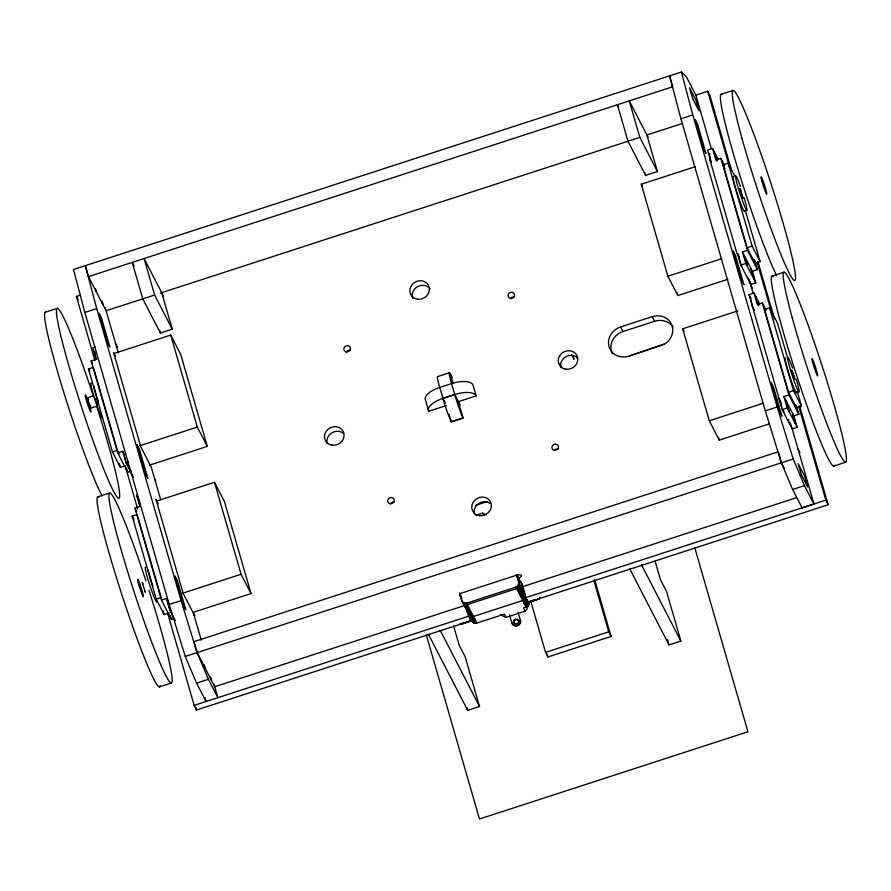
<?xml version="1.0" encoding="UTF-8"?>
<svg xmlns="http://www.w3.org/2000/svg" width="891" height="891" viewBox="0 0 891 891"><rect width="100%" height="100%" fill="white"/><g stroke="black" fill="none" stroke-linecap="round" stroke-linejoin="round"><path stroke-width="1.34" d="M459.589 593.005C460.658 596.279 460.948 604.766 466.606 603.151L515.844 587.147C521.346 585.175 517.192 578.059 516.29 574.584M467.619 610.29C467.686 613.331 469.746 617.831 473.489 616.483L522.727 600.489L525.066 598.618L525.456 595.823M500.397 614.768L506.01 617.43L525.144 611.204L523.451 607.918L527.851 605.991L528.853 602.394M529.488 602.038L527.049 608.898L525.144 611.204M524.42 603.775L539.077 598.941L539.935 597.471M664.575 344.049L629.046 356.133A16.651 15.147 -27.3 0 1 609.043 346.666A16.651 15.147 -27.3 0 1 620.615 326.93L652.201 316.673A16.651 15.147 -27.3 0 1 671.524 324.279A16.651 15.147 -27.3 0 1 664.575 344.049L629.046 356.133M524.175 603.285L539.077 598.941M711.285 148.619L695.86 95.203L686.36 76.793L681.415 72.004L73.474 269.494L84.845 312.451L169.223 604.477L185.261 656.455L196.543 683.13L206.044 701.529L204.885 697.53M214.018 684.299L217.883 697.686L208.383 679.276L197.111 652.613L181.062 600.634L96.696 308.598L85.324 265.641L88.443 276.622L672.705 86.761L669.542 75.813L680.936 118.815L765.313 410.84L781.362 462.819L792.634 489.493L802.134 507.903L813.984 504.05L791.108 425.141M94.903 360.565L76.437 296.413L80.413 295.121M695.771 95.159L707.677 91.294L710.06 95.894L731.678 170.716M45.307 312.24L57.18 308.386M721.209 94.268L733.081 90.414M84.845 312.451L96.696 308.598M680.936 118.815L692.786 114.961L681.415 72.004M172.442 329.559L154.633 295.044L106.062 310.747L88.443 276.622M160.257 293.139L639.827 137.381L657.647 171.896M646.699 135.064L682.395 123.47M95.292 347.022L92.809 347.835L96.128 359.329L91.149 360.944L117.723 452.929L127.703 472.241L131.434 471.038M718.202 159.355L712.588 148.485L707.621 150.111L710.94 161.605M114.237 353.449L170.727 335.083L180.706 354.406L207.28 446.391L149.476 465.169M727.78 279.306L677.862 295.534L667.882 276.21L641.308 184.225L695.169 166.728M724.628 165.615L720.886 158.375L715.907 159.99L712.588 148.485M125.419 465.837L120.441 467.452L112.433 451.926L88.465 368.974L93.432 367.359L117.022 448.986M745.288 210.298L760.123 261.642L755.145 263.257L747.137 247.731L723.169 164.779L728.136 163.164L734.919 176.307M97.108 406.107L90.771 408.111L88.955 403.601L87.452 397.809L93.666 395.782M112.433 451.926L117.4 450.3L119.249 453.887M747.137 247.731L752.104 246.116L760.123 261.642M117.723 452.929L122.702 451.303L124.573 454.933M139.497 445.845L197.301 427.067L207.28 446.391M667.882 276.21L721.743 258.702M742.481 251.964L747.46 250.349L757.428 269.672L752.461 271.287L742.481 251.964L745.812 263.469L755.78 282.781L750.812 284.407L740.833 265.084L737.514 253.579L739.385 257.209M122.702 451.303L126.021 462.808L128.516 461.995M740.833 265.084L745.812 263.469M437.425 376.67L449.264 372.828M772.052 276.076L783.924 272.212M97.776 496.877L109.66 493.024M612.395 353.727A16.651 15.147 -27.3 0 1 622.987 331.53L654.573 321.272A16.651 15.147 -27.3 0 1 672.95 327.142M793.87 415.863L798.848 414.248L788.869 394.925L783.902 396.54L793.87 415.863L797.189 427.357L792.222 428.972L782.242 409.648L749.03 294.676L753.998 293.061L759.611 303.931M446.502 405.494L428.749 411.263L425.53 400.126A18.733 7.64 -16.1 0 1 439.731 387.451L451.592 383.598A18.733 7.64 -16.1 0 1 472.898 384.723L476.117 395.871L458.375 401.641L463.108 418.046L451.236 421.9L449.053 414.326M769.189 423.882L719.271 440.109L709.292 420.786L682.718 328.801L737.893 310.87M766.037 310.191L762.295 302.94L757.317 304.555L753.998 293.061M173.923 618.621L171.44 619.423L161.471 600.111L134.897 508.126L139.865 506.511L136.546 495.017L137.793 497.423M156.66 501.054L214.464 482.265L224.443 501.588L251.017 593.573L193.213 612.351M787.455 357.503L777.565 323.266L769.557 307.74L764.578 309.355L788.546 392.307L796.565 407.833L801.532 406.218L797.345 391.739M169.156 613.019L164.189 614.634L156.17 599.108L132.202 516.156L137.181 514.541L160.759 596.168M788.546 392.307L793.513 390.692L801.532 406.218M156.17 599.108L161.137 597.482M709.292 420.786L763.153 403.278M161.471 600.111L166.439 598.485L167.686 600.902M181.92 593.462L241.049 574.25L251.017 593.573M169.223 604.477L181.062 600.634M765.313 410.84L777.164 406.998L692.786 114.961M475.605 505.386L487.455 501.533M782.242 409.648L787.221 408.033L797.189 427.357M476.017 515.243L482.599 513.105L486.219 514.809M185.261 656.455L793.202 458.976L804.484 485.64L813.984 504.05M833.82 466.071L845.693 462.206M159.545 686.872L171.428 683.018M196.543 683.13L208.383 679.276M792.634 489.493L804.484 485.64M464.077 605.702L214.72 686.727L197.111 652.602L193.937 641.654L778.211 451.793L781.374 462.741L784.492 468.789M796.342 497.735L522.649 586.668L517.237 574.584M194.171 705.382L468.532 616.227L470.905 620.838L196.543 709.993L194.171 705.382L167.619 613.164M521.235 581.801L525.779 597.627L825.801 500.141L828.185 504.74L528.151 602.227L527.394 599.621M460.257 623.945A2.016 1.838 -27.3 0 0 461.115 623.767L474.936 619.29M529.354 601.793L531.972 600.946A4.455 4.054 -27.3 0 0 533.932 599.732M459.678 624.246A2.016 1.838 -27.3 0 0 461.371 624.246L475.181 619.768M472.152 620.815L473.945 622.898L476.874 623.054L504.317 614.144L506.01 617.43M545.548 652.368L608.709 631.842L611.081 636.441L547.92 656.968L545.548 652.368L530.568 600.545M428.315 634.058L467.686 710.339L479.525 706.496L465.191 656.845L459.166 645.195L453.474 625.482M629.647 568.636L669.018 644.917L680.869 641.075L666.524 591.424L660.498 579.763L655.186 561.375M739.129 257.287L739.14 258.256M750.679 298.285L750.701 299.253M739.898 188.324L742.994 198.27L742.871 197.245M781.028 402.921L781.741 406.842M94.457 351.433L94.981 352.435M142.204 582.313L145.3 592.27L145.177 591.256M692.663 98.634L699.012 110.963L695.838 99.959L689.5 87.686L692.686 98.701M723.169 164.779L725.018 168.366M711.475 162.429L709.637 158.876L736.879 253.155L739.341 257.922M750.679 284.964L752.483 288.472M749.03 294.676L750.901 298.307M752.015 305.524L754.477 310.291M648.08 137.303L629.28 100.872L639.827 137.381M778.923 398.154L780.171 400.571M779.246 399.803L781.084 403.356M798.147 449.231L799.94 452.739M618.688 107.143L617.441 104.726L627.988 141.224L645.797 175.739M801.332 474.613L807.647 486.965L804.495 475.939L798.169 463.665L801.321 474.691M641.308 184.225L642.556 186.642M682.718 328.801L683.965 331.218M652.201 316.673L654.573 321.272M620.615 326.93L622.987 331.53M576.277 356.467L577.546 358.928M571.654 354.763L574.027 359.363L572.935 355.565M641.487 564.783L680.869 641.075M452.238 377.695L450.412 374.075A18.733 1.37 72 0 0 451.592 383.598L454.733 394.546A18.733 1.37 72 0 0 463.064 417.879L451.225 421.733A18.733 1.37 72 0 1 442.916 398.4L439.731 387.451A18.733 1.37 72 0 1 437.804 376.704M460.19 405.082L454.755 394.557L442.894 398.4A18.733 7.64 -16.1 0 0 428.694 411.074M445.333 403.077L442.916 398.4L454.755 394.557A18.733 7.64 -16.1 0 1 476.061 395.682M482.599 513.105L483.791 515.399M518.573 582.491L524.844 594.631M518.707 583.427L525.59 596.758M518.673 583.906L525.556 597.237M525.779 597.627L528.942 603.808M518.573 584.373L528.853 604.276M518.417 584.841L528.686 604.744M518.183 585.287L528.463 605.189M517.905 585.699L528.185 605.602M517.571 586.089L527.851 605.991M517.192 586.423L527.472 606.326M516.78 586.723L527.049 606.626M515.844 587.147L526.113 607.049M520.511 620.593L520.255 620.114A4.455 4.054 -27.3 0 1 517.159 625.393A4.455 4.054 -27.3 0 1 511.802 622.854L512.058 623.344A4.455 4.054 -27.3 0 0 517.415 625.872A4.455 4.054 -27.3 0 0 520.511 620.593L517.961 612.173M466.606 603.151L476.874 623.054M465.603 603.352L475.883 623.255M465.102 603.352L475.371 623.255M464.612 603.296L474.881 623.199M461.839 598.373L459.466 593.762L516.702 575.163A4.165 1.704 -16.1 0 1 521.447 575.419A4.165 1.704 -16.1 0 1 518.295 578.237M464.133 603.174L474.402 623.076M463.676 602.995L473.945 622.898M463.253 602.762L473.533 622.664M462.875 602.472L473.154 622.375M461.883 600.913L471.116 618.755M440.154 630.215L479.525 706.496M163.476 296.113L144.086 258.535L154.633 295.044M134.118 266.019L132.247 262.388L142.794 298.886L160.603 333.401M115.596 343.525L117.367 347.045M115.384 356.066L113.547 352.513L140.789 446.792L151.258 467.073L160.725 499.818M76.437 296.413L78.219 299.866M154.589 478.578L155.769 480.884M91.149 360.944L92.397 363.361M158.386 503.927L155.914 499.16L183.156 593.439L194.784 615.959L193.614 613.676L201.288 640.217M88.465 368.974L89.701 371.358M126.021 462.808L133.505 477.298M134.897 508.126L136.757 511.746M132.202 516.156L134.051 519.743M175.371 620.86L169.758 609.99L166.439 598.485M709.748 154.811L709.236 153.809L710.572 159.378M138.673 499.717L138.161 498.715L140.355 506.678M740.209 189.003L741.034 191.142M792.689 371.502C789.459 364.575 795.897 384.712 794.727 377.829M716.776 161.082L714.092 152.183L717.055 160.191M748.262 278.872L749.253 280.476M758.219 305.557L755.546 296.658L758.731 305.58M741.323 265.251L741.691 266.175M783.011 410.539L784.002 412.143M97.308 403.679L97.698 404.637M88.098 398.867L88.487 399.825M168.577 603.196L168.945 604.12M170.248 610.157L171.25 612.084L171.128 611.115M142.515 583.004L142.905 583.973M789.292 422.211L790.707 425.274L790.373 423.381M96.239 358.26L96.651 359.396M126.366 462.563L127.781 465.625L127.446 463.732M139.052 500.642L139.464 501.778M793.124 372.672L793.569 373.986M747.404 276.477L747.839 277.736M740.9 264.115L739.363 259.17M752.026 303.853L752.461 305.112M782.153 408.145L782.588 409.403M169.836 609.021L168.288 604.076M96.417 401.184L96.863 402.498M788.446 419.65L788.858 420.953M95.805 357.001L94.357 351.433M125.932 461.293L124.606 456.704M777.164 406.998L793.202 458.976M794.015 375.345L794.404 376.659M751.603 302.55L750.913 300.167M95.582 398.511L95.983 399.825M757.918 261.564L774.524 319.023M799.617 405.862L828.185 504.74M707.677 91.294L729.684 167.452M757.094 262.31L771.762 313.086M798.782 406.608L825.801 500.141M728.136 163.164L752.104 246.116M769.557 307.74L793.513 390.692M754.733 260.339L757.428 269.672M754.009 259.314L755.145 263.257M796.532 406.251L798.848 414.248M795.797 405.205L796.565 407.833M720.886 158.375L747.46 250.349M762.295 302.94L788.869 394.925M752.461 271.287L755.78 282.781M783.902 396.54L787.221 408.033M750.066 281.846L750.812 284.407M749.208 279.874L752.984 292.927M646.899 134.998L657.447 171.506L645.596 175.349L644.85 172.743M677.082 292.861L677.862 295.534M718.491 437.436L719.271 440.109M694.724 547.586L747.928 731.756L479.481 818.996L426.277 634.826M667.515 639.693L669.018 644.917M559.815 363.238L560.974 367.237M594.631 579.506L611.081 636.441M593.785 580.208L608.709 631.842M547.152 654.306L547.92 656.968M522.026 583.961L525.077 594.509M516.657 574.706C517.259 578.515 522.572 586.3 516.591 588.606L467.352 604.599C461.694 606.214 461.404 597.738 460.346 594.453M450.456 374.242L453.007 383.085M509.518 614.957L512.058 623.344M469.446 614.411L470.203 617.051M467.898 610.402L470.905 620.838M466.271 608.408L468.532 616.227M466.929 707.732L467.686 710.339M161.694 292.66L172.241 329.169L160.402 333.022L159.645 330.416M214.464 482.265L241.049 574.25M170.727 335.083L197.301 427.067M105.16 307.529L118.28 352.825M102.22 302.172L102.922 304.599L101.841 300.958M210.499 676.948L211.557 680.601M95.504 288.695L96.584 292.337M204.162 664.675L205.22 668.328M170.281 615.425L171.44 619.423M195.775 707.32L196.543 709.993M126.544 468.243L127.703 472.241M125.687 467.485L137.615 508.917M163.042 610.68L164.189 614.634M119.305 463.498L120.441 467.452M742.314 195.118L742.637 196.298M90.214 404.993L90.537 406.162M90.759 407.109L90.882 408.123M513.728 622.742A2.617 2.383 -27.3 0 0 518.551 620.815A2.617 2.383 -27.3 0 0 513.762 622.642M518.428 623.154A2.617 2.383 -27.3 0 0 518.807 621.294L518.328 620.225A2.617 2.383 -27.3 0 0 513.506 622.152L513.973 623.221A2.617 2.383 -27.3 0 0 514.864 624.101M517.983 623.655A2.617 2.383 -27.3 0 1 517.426 624.056M152.818 586.022A18.355 1.348 72 0 1 150.345 578.136M150.033 577.067A18.355 1.348 72 0 1 148.173 569.939M156.805 600.857A18.355 1.348 72 0 1 150.334 586.835A18.355 1.348 72 0 1 145.656 567.389M98.4 401.886A18.355 1.348 72 0 1 96.93 397.319M96.584 396.205A18.355 1.348 72 0 1 93.767 385.803M102.398 417.868A18.355 1.348 72 0 1 95.17 400.404A18.355 1.348 72 0 1 91.238 383.253M744.564 211.245A18.355 1.348 72 0 1 737.358 193.882A18.355 1.348 72 0 1 733.393 176.618M744.119 197.679A18.355 1.348 72 0 1 745.266 207.815A18.355 1.348 72 0 1 736.044 179.715A18.355 1.348 72 0 1 740.443 186.475M796.632 391.606A18.355 1.348 72 0 1 790.194 377.695A18.355 1.348 72 0 1 785.483 358.16M796.209 379.21A18.355 1.348 72 0 1 797.356 389.356A18.355 1.348 72 0 1 788.134 361.245A18.355 1.348 72 0 1 792.533 368.016M776.718 275.72A99.892 7.34 72 0 1 736.746 165.158A99.892 7.34 72 0 1 722.078 94.602M102.075 495.942A99.892 7.34 72 0 1 62.671 388.81A99.892 7.34 72 0 1 45.686 312.24M96.495 405.605A99.892 7.34 72 0 1 110.996 486.118A99.892 7.34 72 0 1 58.015 323.155A99.892 7.34 72 0 1 93.455 396.283M160.235 685.491A99.892 7.34 72 0 1 122.501 596.658A99.892 7.34 72 0 1 98.611 497.1M148.964 590.232A99.892 7.34 72 0 1 163.476 670.756A99.892 7.34 72 0 1 110.495 507.792A99.892 7.34 72 0 1 145.935 580.91M834.344 465.369A99.892 7.34 72 0 1 795.262 371.191A99.892 7.34 72 0 1 773.399 276.745M390.503 503.849A3.33 3.029 -27.3 0 1 394.178 502.145M346.298 352.758A3.33 3.029 -27.3 0 1 350.308 350.297M510.855 298.63A3.33 3.029 -27.3 0 1 514.53 296.926M554.803 450.356A3.33 3.029 -27.3 0 1 558.557 448.819M560.885 367.682A9.99 9.088 -27.3 0 1 565.462 356.946A9.99 9.088 -27.3 0 1 577.301 357.558M412.745 298.34A9.99 9.088 -27.3 0 1 417.589 286.668A9.99 9.088 -27.3 0 1 430.108 288.818M327.175 443.629A9.99 9.088 -27.3 0 1 331.753 432.881A9.99 9.088 -27.3 0 1 343.592 433.505M474.68 514.708A9.99 9.088 -27.3 0 1 478.422 503.738A9.99 9.088 -27.3 0 1 490.34 503.515M744.096 255.672L747.293 265.563L744.096 255.672M751.035 269.294L754.232 279.184L751.035 269.294M785.784 400.961L788.981 410.851L785.784 400.961M792.489 413.769L795.685 423.659L792.489 413.769M697.542 124.183L695.158 119.561L703.6 148.764L705.973 153.386L697.542 124.183M735.509 255.594L733.126 250.984L741.568 280.186L743.94 284.797L735.509 255.594M773.477 387.006L771.094 382.395L779.536 411.597L781.919 416.208L773.477 387.006M101.451 317.809L99.068 313.198L107.499 342.4L109.883 347.022L101.451 317.809M139.419 449.231L137.036 444.62L145.467 473.823L147.85 478.434L139.419 449.231M177.387 580.642L175.004 576.032L183.435 605.234L185.818 609.845L177.387 580.642M742.158 139.007A99.892 7.34 72 0 0 794.672 280.453A99.892 7.34 72 0 0 754.811 136.835A99.892 7.34 72 0 0 742.158 139.007M761.749 180.673A9.188 0.679 72 0 0 766.661 194.16A9.188 0.679 72 0 0 763.231 181.463A9.188 0.679 72 0 0 761.749 180.673M85.636 397.464A9.188 0.679 72 0 0 90.67 411.92A9.188 0.679 72 0 0 87.897 400.772A9.188 0.679 72 0 0 85.636 397.464M138.105 582.101A9.188 0.679 72 0 0 143.139 596.547A9.188 0.679 72 0 0 140.366 585.398A9.188 0.679 72 0 0 138.105 582.101M792.255 317.786A99.892 7.34 72 0 0 845.314 462.217A99.892 7.34 72 0 0 806.856 321.629A99.892 7.34 72 0 0 792.255 317.786M812.38 361.3A9.188 0.679 72 0 0 817.415 375.746A9.188 0.679 72 0 0 814.641 364.597A9.188 0.679 72 0 0 812.38 361.3M390.113 503.627A3.33 3.029 -27.3 0 0 394.112 499.561A3.33 3.029 -27.3 0 0 388.643 498.57A3.33 3.029 -27.3 0 0 390.113 503.627M554.191 450.233A3.33 3.029 -27.3 0 0 558.379 446.335A3.33 3.029 -27.3 0 0 552.988 445.099A3.33 3.029 -27.3 0 0 554.191 450.233M510.465 298.407A3.33 3.029 -27.3 0 0 514.463 294.342A3.33 3.029 -27.3 0 0 508.995 293.351A3.33 3.029 -27.3 0 0 510.465 298.407M346.243 351.789A3.33 3.029 -27.3 0 0 350.241 347.713A3.33 3.029 -27.3 0 0 344.784 346.733A3.33 3.029 -27.3 0 0 346.243 351.789M331.73 445.077A9.99 9.088 -27.3 0 0 343.759 432.87A9.99 9.088 -27.3 0 0 327.353 429.896A9.99 9.088 -27.3 0 0 331.73 445.077M565.44 369.13A9.99 9.088 -27.3 0 0 577.457 356.923A9.99 9.088 -27.3 0 0 561.052 353.961A9.99 9.088 -27.3 0 0 565.44 369.13M417.79 299.242A9.99 9.088 -27.3 0 0 428.883 286.301A9.99 9.088 -27.3 0 0 412.199 284.507A9.99 9.088 -27.3 0 0 417.79 299.242M479.726 515.622A9.99 9.088 -27.3 0 0 490.818 502.669A9.99 9.088 -27.3 0 0 474.135 500.887A9.99 9.088 -27.3 0 0 479.726 515.622"/></g></svg>
